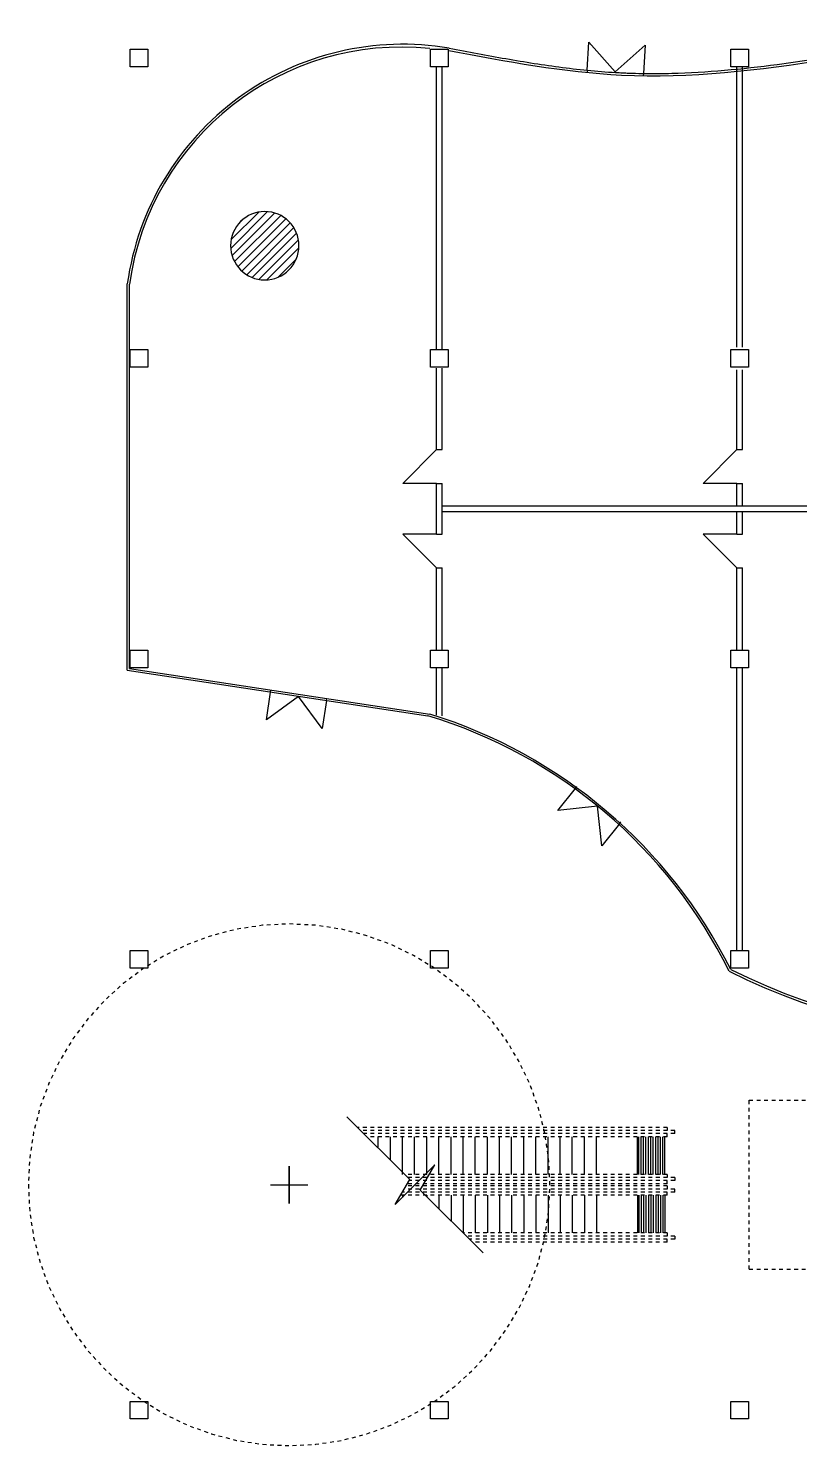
# Model space of a CAD drawing. Header units: metres. Extents: x 183920 to 185578, y 20757 to 21440.
# Drawn here: x 184318.42 to 184338.96, y 20960.42 to 20998.15 of the extents above; entities that cross this region are included whole.
import ezdxf

# ---------------------------------------------------------------- set-up
doc = ezdxf.new("R2010")
doc.units = ezdxf.units.M
for name, pattern in [('Style_13', [0]), ('Style_15', [9.525e-07, 6.35e-07, -3.175e-07]), ('Style_23', [0]), ('Style_29', [5e-07, 2.5e-07, -2.5e-07])]:
    doc.linetypes.add(name, pattern=pattern)
for name, color, linetype, true_color in [('0_1', 7, 'Continuous', 0x000000), ('COLON', 5, 'Continuous', 0x0000ff), ('DOORS', 8, 'Continuous', 0x414141), ('GKL', 5, 'Continuous', 0x0000ff), ('Glass', 4, 'Continuous', 0x00ffff), ('WALL', 7, 'Continuous', 0x000000)]:
    doc.layers.add(name, color=color, linetype=linetype, true_color=true_color)

# ---------------------------------------------------------------- blocks, each defined once
blk = doc.blocks.new('AC584E3954')
at = {"layer": 'Glass', "linetype": 'Style_13'}
for points in [[(-0.8850831972660963, -1.234254007406082), (-0.8850831972660963, -1.174254007406082)], [(0.6149168027339037, -1.234254007406082), (0.6149168027339037, -1.984254007406082), (-0.1350831972660962, -1.234254007406082), (-0.8850831972660963, -1.984254007406082), (-0.8850831972660963, -1.234254007406082)], [(0.6149168027339037, -1.234254007406082), (0.6149168027339037, -1.174254007406082)]]:
    blk.add_lwpolyline(points, dxfattribs=at)
blk = doc.blocks.new('AC7174312D')
at = {"layer": 'WALL', "linetype": 'Style_13'}
for points in [[(4.25, -5.749999999999956), (4.25, -6.749999999999956)], [(3.75, -6.249999999999956), (4.75, -6.249999999999956)]]:
    blk.add_lwpolyline(points, dxfattribs=at)

msp = doc.modelspace()

# ---------------------------------------------------------------- hatches: boundary and pattern name
at = {"layer": '0_1'}
h = msp.add_hatch(dxfattribs=at)
h.set_pattern_fill('PATTERN_11', color=256, scale=0.05, style=0, pattern_type=2)
h.set_pattern_definition([(45, (-5.943370605088901, -141.515755049531), (-0.1122532015133644, 0.1122532015133644), [])])
edge = h.paths.add_edge_path(flags=0)
edge.add_arc((184324.7192732683, 20992.36451243216), 0.9100657122035045, 9.54166404439055e-15, 180)
edge.add_arc((184324.7192732683, 20992.36451243216), 0.9100657122035045, 180, 360)
edge.add_line((184325.6293389805, 20992.36451243216), (184325.6293389805, 20992.36451243216))

# ---------------------------------------------------------------- linework, layer by layer
at = {"layer": '0_1', "linetype": 'Style_13'}
msp.add_lwpolyline([(184325.6293389805, 20992.36451243216, 1), (184323.8092075561, 20992.36451243216, 1), (184325.6293389805, 20992.36451243216)], format="xyb", close=True, dxfattribs=at)
at = {"layer": '0_1', "linetype": 'Style_29'}
for points in [[(184335.4328260081, 20968.8915425939), (184327.1889742053, 20968.89154259391)], [(184335.6349064745, 20968.80870794824), (184327.271808851, 20968.80870794824)], [(184335.6349064745, 20968.72587330256), (184327.3546434966, 20968.72587330257)], [(184335.4328260081, 20968.6430386569), (184327.4374781423, 20968.6430386569)], [(184335.432826008, 20967.6400465307), (184328.4404702684, 20967.64004653079)], [(184335.6349064745, 20967.55721188503), (184328.5233049141, 20967.55721188512)], [(184335.6349064745, 20967.47437723936), (184328.561048304, 20967.47437723945)], [(184335.432826008, 20967.08303865691), (184328.3351088681, 20967.08303865691)], [(184335.6349064745, 20967.16587330257), (184328.382933473, 20967.16587330258)], [(184335.6349064745, 20967.24870794824), (184328.430758078, 20967.24870794825)], [(184335.432826008, 20967.33154259391), (184328.478582683, 20967.33154259391)], [(184335.432826008, 20967.39154259369), (184328.5132236991, 20967.39154259378)], [(184335.432826008, 20966.08004653071), (184330.0004702684, 20966.08004653078)], [(184335.6349064745, 20965.99721188503), (184330.0833049141, 20965.99721188511)], [(184335.6349064745, 20965.91437723937), (184330.1661395597, 20965.91437723944)], [(184335.432826008, 20965.8315425937), (184330.2489742054, 20965.83154259377)]]:
    msp.add_lwpolyline(points, dxfattribs=at)
at = {"layer": '0_1', "linetype": 'Style_13'}
for points in [[(184334.6465645597, 20967.64004653074), (184334.6465645597, 20968.64303865686)], [(184334.6745212526, 20967.64004653074), (184334.6745212526, 20968.64303865687)], [(184334.7392358195, 20967.64004653074), (184334.7392358195, 20968.64303865686)], [(184334.8039503864, 20967.64004653074), (184334.8039503865, 20968.64303865687)], [(184334.8686649534, 20967.64004653073), (184334.8686649534, 20968.64303865686)], [(184334.9333795203, 20967.64004653073), (184334.9333795203, 20968.64303865686)], [(184334.9980940872, 20967.64004653073), (184334.9980940872, 20968.64303865686)], [(184335.0628086542, 20967.64004653073), (184335.0628086542, 20968.64303865686)], [(184335.1275232211, 20967.64004653073), (184335.1275232211, 20968.64303865686)], [(184335.192237788, 20967.64004653073), (184335.192237788, 20968.64303865687)], [(184335.2569523549, 20967.64004653073), (184335.256952355, 20968.64303865687)], [(184335.3216669219, 20967.64004653073), (184335.3216669219, 20968.64303865686)], [(184335.373806323, 20967.64004653073), (184335.373806323, 20968.64303865686)], [(184335.432826008, 20968.89154259388), (184335.432826008, 20968.8087079482)], [(184335.432826008, 20968.64303865687), (184335.432826008, 20968.72587330254)], [(184335.6349064745, 20968.72587330254), (184335.6349064745, 20968.8087079482)], [(184335.432826008, 20967.64004653073), (184335.432826008, 20967.55721188506)], [(184335.432826008, 20967.39154259372), (184335.432826008, 20967.47437723939)], [(184335.6349064745, 20967.55721188506), (184335.6349064745, 20967.47437723939)], [(184334.6465645597, 20967.08303865687), (184334.6465645597, 20966.08004653075)], [(184334.6745212526, 20967.08303865687), (184334.6745212526, 20966.08004653075)], [(184334.7392358195, 20967.08303865687), (184334.7392358195, 20966.08004653075)], [(184334.8039503864, 20967.08303865687), (184334.8039503864, 20966.08004653075)], [(184334.8686649534, 20967.08303865687), (184334.8686649534, 20966.08004653075)], [(184334.9333795203, 20967.08303865687), (184334.9333795203, 20966.08004653075)], [(184334.9980940872, 20967.08303865687), (184334.9980940872, 20966.08004653074)], [(184335.0628086542, 20967.08303865687), (184335.0628086542, 20966.08004653074)], [(184335.1275232211, 20967.08303865687), (184335.1275232211, 20966.08004653074)], [(184335.192237788, 20967.08303865687), (184335.192237788, 20966.08004653074)], [(184335.2569523549, 20967.08303865687), (184335.2569523549, 20966.08004653074)], [(184335.3216669219, 20967.08303865687), (184335.3216669219, 20966.08004653074)], [(184335.373806323, 20967.08303865687), (184335.373806323, 20966.08004653074)], [(184335.432826008, 20967.33154259388), (184335.432826008, 20967.24870794822)], [(184335.432826008, 20967.08303865687), (184335.432826008, 20967.16587330255)], [(184335.6349064745, 20967.16587330255), (184335.6349064745, 20967.24870794821)], [(184335.432826008, 20966.08004653073), (184335.432826008, 20965.99721188507)], [(184335.6349064745, 20965.99721188506), (184335.6349064745, 20965.91437723939)], [(184335.432826008, 20965.83154259373), (184335.432826008, 20965.9143772394)]]:
    msp.add_lwpolyline(points, dxfattribs=at)
at = {"layer": 'COLON', "linetype": 'Style_23'}
for points in [[(184321.1324337187, 20997.59654259391), (184321.6024337187, 20997.59654259391), (184321.6024337187, 20997.12654259391), (184321.1324337187, 20997.12654259391), (184321.1324337187, 20997.59654259391)], [(184329.1324337187, 20997.59654259391), (184329.6024337187, 20997.59654259391), (184329.6024337187, 20997.12654259391), (184329.1324337187, 20997.12654259391), (184329.1324337187, 20997.59654259391)], [(184337.1324337187, 20997.59654259391), (184337.6024337187, 20997.59654259391), (184337.6024337187, 20997.12654259391), (184337.1324337187, 20997.12654259391), (184337.1324337187, 20997.59654259391)], [(184321.1324337187, 20989.59654259391), (184321.6024337187, 20989.59654259391), (184321.6024337187, 20989.12654259391), (184321.1324337187, 20989.12654259391), (184321.1324337187, 20989.59654259391)], [(184329.1324337187, 20989.59654259391), (184329.6024337187, 20989.59654259391), (184329.6024337187, 20989.12654259391), (184329.1324337187, 20989.12654259391), (184329.1324337187, 20989.59654259391)], [(184337.1324337187, 20989.59654259391), (184337.6024337187, 20989.59654259391), (184337.6024337187, 20989.12654259391), (184337.1324337187, 20989.12654259391), (184337.1324337187, 20989.59654259391)], [(184321.1324337187, 20981.59654259391), (184321.6024337187, 20981.59654259391), (184321.6024337187, 20981.12654259391), (184321.1324337187, 20981.12654259391), (184321.1324337187, 20981.59654259391)], [(184329.1324337187, 20981.59654259391), (184329.6024337187, 20981.59654259391), (184329.6024337187, 20981.12654259391), (184329.1324337187, 20981.12654259391), (184329.1324337187, 20981.59654259391)], [(184337.1324337187, 20981.59654259391), (184337.6024337187, 20981.59654259391), (184337.6024337187, 20981.12654259391), (184337.1324337187, 20981.12654259391), (184337.1324337187, 20981.59654259391)], [(184321.1324337187, 20973.59654259391), (184321.6024337187, 20973.59654259391), (184321.6024337187, 20973.12654259391), (184321.1324337187, 20973.12654259391), (184321.1324337187, 20973.59654259391)], [(184329.1324337187, 20973.59654259391), (184329.6024337187, 20973.59654259391), (184329.6024337187, 20973.12654259391), (184329.1324337187, 20973.12654259391), (184329.1324337187, 20973.59654259391)], [(184337.1324337187, 20973.59654259391), (184337.6024337187, 20973.59654259391), (184337.6024337187, 20973.12654259391), (184337.1324337187, 20973.12654259391), (184337.1324337187, 20973.59654259391)], [(184321.1324337187, 20961.59654259391), (184321.6024337187, 20961.59654259391), (184321.6024337187, 20961.12654259391), (184321.1324337187, 20961.12654259391), (184321.1324337187, 20961.59654259391)], [(184329.1324337187, 20961.59654259391), (184329.6024337187, 20961.59654259391), (184329.6024337187, 20961.12654259391), (184329.1324337187, 20961.12654259391), (184329.1324337187, 20961.59654259391)], [(184337.1324337187, 20961.59654259391), (184337.6024337187, 20961.59654259391), (184337.6024337187, 20961.12654259391), (184337.1324337187, 20961.12654259391), (184337.1324337187, 20961.59654259391)]]:
    msp.add_lwpolyline(points, close=True, dxfattribs=at)
at = {"layer": 'DOORS', "linetype": 'Style_13'}
for points in [[(184329.2924337187, 20986.03654259392), (184328.3924337187, 20986.03654259392), (184329.2924337187, 20986.93654259391)], [(184337.2924337187, 20986.03654259392), (184336.3924337187, 20986.03654259392), (184337.2924337187, 20986.93654259391)], [(184329.2924337187, 20984.68654259391), (184328.3924337187, 20984.68654259391), (184329.2924337187, 20983.78654259392)], [(184337.2924337187, 20984.68654259391), (184336.3924337187, 20984.68654259391), (184337.2924337187, 20983.78654259392)]]:
    msp.add_lwpolyline(points, dxfattribs=at)
at = {"layer": 'GKL', "linetype": 'Style_13'}
for points in [[(184329.2924337187, 20989.61570789446), (184329.2924337187, 20997.10737729337)], [(184329.4424337187, 20989.61570789446), (184329.4424337187, 20997.10737729337)], [(184337.2924337187, 20989.66748376473), (184337.2924337187, 20997.10737729337)], [(184337.4424337187, 20989.66748376473), (184337.4424337187, 20997.10737729337)], [(184329.2924337187, 20986.93654259391), (184329.2924337187, 20989.10737729337)], [(184329.4424337187, 20986.93654259391), (184329.4424337187, 20989.10737729337)], [(184337.2924337187, 20986.93654259391), (184337.2924337187, 20989.0556014231)], [(184337.4424337187, 20986.93654259391), (184337.4424337187, 20989.0556014231)], [(184329.2924337187, 20986.93654259391), (184329.4424337187, 20986.93654259391)], [(184337.2924337187, 20986.93654259391), (184337.4424337187, 20986.93654259391)], [(184329.2924337187, 20984.68654259391), (184329.2924337187, 20986.03654259392)], [(184329.2924337187, 20986.03654259392), (184329.4424337187, 20986.03654259392)], [(184329.4424337187, 20984.68654259391), (184329.4424337187, 20986.03654259392)], [(184337.2924337187, 20985.43654259391), (184337.2924337187, 20986.03654259392)], [(184337.2924337187, 20986.03654259392), (184337.4424337187, 20986.03654259392)], [(184337.4424337187, 20985.43654259391), (184337.4424337187, 20986.03654259392)], [(184329.4424337187, 20985.43654259391), (184387.2424337186, 20985.43654259391)], [(184329.4424337187, 20985.28654259392), (184387.2424337186, 20985.28654259391)], [(184337.2924337187, 20984.68654259391), (184337.2924337187, 20985.28654259392)], [(184337.4424337187, 20984.68654259391), (184337.4424337187, 20985.28654259392)], [(184329.2924337187, 20984.68654259391), (184329.4424337187, 20984.68654259391)], [(184337.2924337187, 20984.68654259391), (184337.4424337187, 20984.68654259391)], [(184329.2924337187, 20983.78654259392), (184329.4424337187, 20983.78654259392)], [(184329.2924337187, 20981.61570789446), (184329.2924337187, 20983.78654259392)], [(184329.4424337187, 20981.61570789446), (184329.4424337187, 20983.78654259392)], [(184337.2924337187, 20983.78654259392), (184337.4424337187, 20983.78654259392)], [(184337.2924337187, 20981.61570789446), (184337.2924337187, 20983.78654259392)], [(184337.4424337187, 20981.61570789446), (184337.4424337187, 20983.78654259392)], [(184329.2924337187, 20979.86736671908), (184329.2924337187, 20981.10737729337)], [(184329.4424337187, 20979.84453780395), (184329.4424337187, 20981.10737729337)], [(184337.2924337187, 20973.61570789446), (184337.2924337187, 20981.10737729337)], [(184337.4424337187, 20973.61570789446), (184337.4424337187, 20981.10737729337)]]:
    msp.add_lwpolyline(points, dxfattribs=at)
at = {"layer": 'Glass', "linetype": 'Style_13'}
for points in [[(184329.6286257868, 20997.62384091542, 0.4225324915457091), (184321.0579995659, 20991.35095804111)], [(184329.117433719, 20997.61154259387, 0.4044594750125454), (184321.1174337186, 20991.34273724503)], [(184337.1249592553, 20973.09613876576, 0.203636723145423), (184329.1174337186, 20979.89400045341)], [(184337.0801375474, 20973.05144177903, 0.2075232238681024), (184329.0574337186, 20979.84924546297)], [(184337.1249592553, 20973.09613876576, 0.2356744113908503), (184353.1174337199, 20973.11154259452)], [(184337.0801375474, 20973.05144177903, 0.2357628462954335), (184353.1315921757, 20973.05154259333)]]:
    msp.add_lwpolyline(points, format="xyb", dxfattribs=at)
for points in [[(184321.0574337186, 20981.06032786023), (184321.0574337186, 20991.34685863763)], [(184321.1174337186, 20981.11154259391), (184321.1174337186, 20991.34273724544)], [(184321.0574337186, 20981.06032786023), (184329.0574337186, 20979.84924546297)], [(184321.1174337186, 20981.11154259391), (184329.1174337186, 20979.89400045341)]]:
    msp.add_lwpolyline(points, dxfattribs=at)
at = {"layer": 'Glass'}
for points in [[(184334.2181500708, 20996.90825007128), (184337.878294362, 20996.73073638802), (184341.5434031433, 20997.78674349136), (184345.2357314664, 20998.15150271027)], [(184329.6286257868, 20997.62384091541), (184330.1321730486, 20997.52823394025), (184330.6354320933, 20997.43268392959), (184331.1384269706, 20997.34485494137)], [(184329.6174337186, 20997.56489401041), (184331.1507151034, 20997.27377457357), (184332.6839964873, 20996.98265513065), (184334.2181500708, 20996.90825007128)], [(184331.1384269706, 20997.34485494137), (184331.6414218479, 20997.25702595315), (184332.1441518283, 20997.17691831915), (184332.6466325661, 20997.11216925676)], [(184338.3642017208, 20997.19122377869), (184339.0081919206, 20997.27551863188), (184339.6529223802, 20997.37548629649), (184340.2985008678, 20997.48068506202)], [(184332.6466325661, 20997.11216925676), (184333.1491133039, 20997.04742019437), (184333.6513430744, 20996.99802989743), (184334.1533472815, 20996.97160404176)], [(184334.1533472815, 20996.97160404176), (184334.2117243453, 20996.96853103193), (184334.270097713, 20996.96577143714), (184334.3284771627, 20996.9633235483)], [(184334.3284771627, 20996.9633235483), (184334.3868566123, 20996.96087565946), (184334.4452399453, 20996.95873777289), (184334.503627297, 20996.95690207435)], [(184334.503627297, 20996.95690207435), (184334.6204020005, 20996.95323067727), (184334.7371927841, 20996.95076803337), (184334.8540006694, 20996.94945162022)], [(184334.8540006694, 20996.94945162022), (184335.08761644, 20996.94681879391), (184335.3213006833, 20996.94877091801), (184335.55506069, 20996.95480756222)], [(184335.55506069, 20996.95480756222), (184336.0225807035, 20996.96688085064), (184336.4904043626, 20996.99529285537), (184336.9585798152, 20997.03603381216)], [(184336.9585798152, 20997.03603381216), (184337.4267552679, 20997.07677476896), (184337.8952820172, 20997.12984471175), (184338.3642017208, 20997.19122377869)]]:
    msp.add_open_spline(points, degree=3, dxfattribs=at)
at = {"layer": 'WALL', "linetype": 'Style_15'}
msp.add_lwpolyline([(184332.3124337186, 20967.36154259391, 1), (184318.4224337187, 20967.36154259391, 1), (184332.3124337186, 20967.36154259391)], format="xyb", close=True, dxfattribs=at)
for points in [[(184337.6174337186, 20969.61154259391), (184356.1411922393, 20969.61154259391)], [(184337.6174337186, 20965.11154259391), (184337.6174337186, 20969.61154259391)], [(184337.6174337186, 20965.11154259391), (184356.1411922393, 20965.11154259391)]]:
    msp.add_lwpolyline(points, dxfattribs=at)
at = {"layer": 'WALL', "linetype": 'Style_13'}
for points in [[(184330.5318169179, 20965.54869988129), (184328.8603955616, 20967.2201212376), (184329.2467658921, 20967.88933428059), (184328.1911825186, 20966.83375090708), (184328.5775528491, 20967.50296395008), (184326.9061314928, 20969.17438530638)], [(184327.7392779391, 20968.34123886008), (184327.7392779391, 20968.6430386569)], [(184328.0623054147, 20968.01821138447), (184328.0623054147, 20968.6430386569)], [(184328.3853328903, 20967.6400465308), (184328.3853328903, 20968.6430386569)], [(184328.708360366, 20967.64004653079), (184328.708360366, 20968.6430386569)], [(184329.0313878416, 20967.64004653078), (184329.0313878416, 20968.6430386569)], [(184329.3544153172, 20967.64004653078), (184329.3544153172, 20968.6430386569)], [(184329.6774427928, 20967.64004653077), (184329.6774427928, 20968.6430386569)], [(184330.0004702684, 20967.64004653077), (184330.0004702684, 20968.6430386569)], [(184330.323497744, 20967.64004653077), (184330.323497744, 20968.6430386569)], [(184330.6465252196, 20967.64004653076), (184330.6465252197, 20968.6430386569)], [(184330.9695526953, 20967.64004653076), (184330.9695526953, 20968.6430386569)], [(184331.2925801709, 20967.64004653075), (184331.2925801709, 20968.6430386569)], [(184331.6156076465, 20967.64004653075), (184331.6156076465, 20968.6430386569)], [(184331.9386351221, 20967.64004653075), (184331.9386351221, 20968.6430386569)], [(184332.2616625977, 20967.64004653074), (184332.2616625977, 20968.6430386569)], [(184332.5846900734, 20967.64004653074), (184332.5846900734, 20968.6430386569)], [(184332.907717549, 20967.64004653073), (184332.907717549, 20968.6430386569)], [(184333.2307450246, 20967.64004653073), (184333.2307450246, 20968.6430386569)], [(184333.5529064748, 20967.64004653072), (184333.5529064748, 20968.6430386569)], [(184325.3674337186, 20966.86154259391), (184325.3674337186, 20967.86154259391)], [(184324.8674337186, 20967.36154259391), (184325.8674337186, 20967.36154259391)], [(184328.3853328903, 20967.08303865691), (184328.3853328903, 20967.02790127881)], [(184329.0313878416, 20967.08303865691), (184329.0313878416, 20967.04912895762)], [(184329.3544153172, 20967.08303865691), (184329.3544153172, 20966.72610148201)], [(184329.6774427928, 20967.08303865691), (184329.6774427928, 20966.40307400639)], [(184330.0004702684, 20967.08303865691), (184330.0004702684, 20966.08004653078)], [(184330.323497744, 20967.08303865691), (184330.323497744, 20966.08004653078)], [(184330.6465252196, 20967.08303865691), (184330.6465252196, 20966.08004653077)], [(184330.9695526953, 20967.08303865691), (184330.9695526953, 20966.08004653077)], [(184331.2925801709, 20967.08303865691), (184331.2925801709, 20966.08004653077)], [(184331.6156076465, 20967.08303865691), (184331.6156076465, 20966.08004653076)], [(184331.9386351221, 20967.08303865691), (184331.9386351221, 20966.08004653075)], [(184332.2616625977, 20967.08303865691), (184332.2616625977, 20966.08004653075)], [(184332.5846900734, 20967.08303865691), (184332.5846900733, 20966.08004653075)], [(184332.907717549, 20967.08303865691), (184332.907717549, 20966.08004653074)], [(184333.2307450246, 20967.08303865691), (184333.2307450246, 20966.08004653074)], [(184333.5529064748, 20967.08303865691), (184333.5529064748, 20966.08004653073)]]:
    msp.add_lwpolyline(points, dxfattribs=at)

# ---------------------------------------------------------------- block references
at = {"layer": 'Glass'}
for p, rotation in [((184333.8473722947, 20995.76942949579), 176.7255725926923), ((184325.9355037229, 20981.56604275307), 351.3464023724758), ((184334.4581638064, 20978.32166448187), 321.1552680929183)]:
    msp.add_blockref('AC584E3954', p, dxfattribs=dict(at, rotation=rotation))
at = {"layer": 'WALL'}
msp.add_blockref('AC7174312D', (184321.1174337186, 20973.61154259391), dxfattribs=at)

doc.saveas('drawing.dxf')
